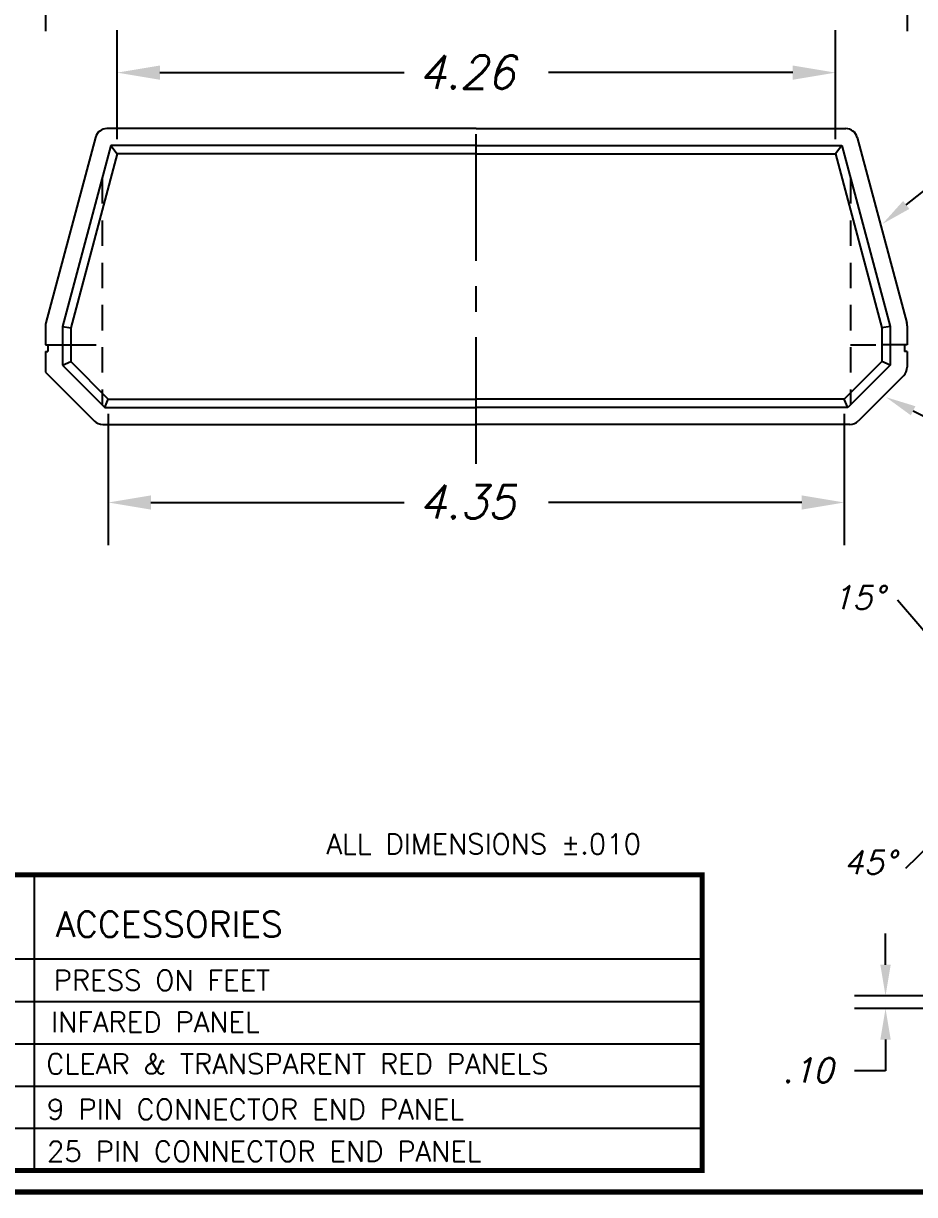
# Model space of a CAD drawing. Extents: x 1.2 to 22.3, y 1.2 to 16.9.
# Drawn here: x 6.45 to 11.73, y 1.24 to 8.16 of the extents above; entities that cross this region are included whole.
import ezdxf

# ---------------------------------------------------------------- set-up
doc = ezdxf.new("R2010")
doc.units = 0
doc.header["$LTSCALE"] = 0.6
doc.linetypes.add('CENTER', pattern=[2, 1.25, -0.25, 0.25, -0.25])
doc.linetypes.add('HIDDEN', pattern=[0.375, 0.25, -0.125])
doc.layers.get('0').update_dxf_attribs({"linetype": 'CONTINUOUS'})
for name, color, linetype in [('CN', 6, 'CENTER'), ('DM', 7, 'CONTINUOUS'), ('F', 4, 'CONTINUOUS'), ('T', 7, 'CONTINUOUS'), ('WL', 3, 'HIDDEN')]:
    doc.layers.add(name, color=color, linetype=linetype)
doc.styles.add('ROMANS', font='romans', dxfattribs={"oblique": 15})
doc.styles.get("Standard").update_dxf_attribs({"font": 'ROMANS.SHX', "oblique": 15, "height": 0.126})

# ---------------------------------------------------------------- blocks, each defined once
blk = doc.blocks.new('*X8')
at = {"layer": 'DM'}
blk.add_line((11.9747, 4.3467), (11.6271, 4.7518), dxfattribs=at)
blk.add_solid([(11.9974, 4.3663), (12.0919, 4.2101), (11.9519, 4.3272)], dxfattribs=at)
blk = doc.blocks.new('*X9')
at = {"layer": 'DM'}
blk.add_line((11.9047, 3.3882), (11.6755, 3.1655), dxfattribs=at)
blk.add_solid([(11.8838, 3.4098), (12.0338, 3.5137), (11.9256, 3.3667)], dxfattribs=at)
blk = doc.blocks.new('*X10')
at = {"layer": 'DM'}
blk.add_line((11.7202, 5.8722), (12.4439, 5.5107), dxfattribs=at)
blk.add_solid([(11.7068, 5.8454), (11.5592, 5.9527), (11.7336, 5.8991)], dxfattribs=at)
blk = doc.blocks.new('*X11')
at = {"layer": 'DM'}
blk.add_line((11.6797, 7.0895), (12.2428, 7.5396), dxfattribs=at)
blk.add_solid([(11.6984, 7.0661), (11.5391, 6.9771), (11.661, 7.113)], dxfattribs=at)

msp = doc.modelspace()

# ---------------------------------------------------------------- linework, layer by layer
at = {"color": 7}
for p, q in [((2.3185, 3.1279), (10.4722, 3.1279)), ((6.5203, 1.3779), (6.5203, 3.1279)), ((10.4722, 2.6279), (10.4722, 3.1279)), ((10.4722, 2.6279), (5.5203, 2.6279)), ((10.4722, 2.6279), (10.4722, 1.3779)), ((5.5203, 2.3779), (10.4722, 2.3779)), ((5.5203, 2.1279), (10.4722, 2.1279)), ((5.5203, 1.8779), (10.4722, 1.8779)), ((5.5203, 1.6279), (10.4722, 1.6279)), ((10.4722, 1.3779), (1.3185, 1.3779))]:
    msp.add_line(p, q, dxfattribs=at)
at = {"color": 7, "const_width": 0.0302}
msp.add_lwpolyline([(1.3185, 3.1279), (10.4722, 3.1279), (10.4722, 1.3779), (1.3185, 1.3779)], close=True, dxfattribs=at)
at = {"layer": 'CN', "color": 7}
msp.add_line((9.1354, 5.5581), (9.1354, 7.6373), dxfattribs=at)
at = {"layer": 'DM', "color": 7, "linetype": 'CONTINUOUS'}
for p, q in [((6.5854, 9.3423), (6.5854, 8.1164)), ((11.6854, 9.3423), (11.6854, 8.1164)), ((7.0105, 7.4785), (7.0105, 8.124)), ((11.2603, 7.4785), (11.2603, 8.124)), ((7.2625, 7.872), (8.7083, 7.872)), ((11.0083, 7.872), (9.5625, 7.872)), ((6.9575, 5.8535), (6.9575, 5.0776)), ((11.3133, 5.8535), (11.3133, 5.0776)), ((7.2095, 5.3296), (8.7083, 5.3296)), ((11.0613, 5.3296), (9.5625, 5.3296)), ((11.5571, 2.5955), (11.5571, 2.7795)), ((11.9563, 2.4116), (11.3731, 2.4116)), ((11.9113, 2.3365), (11.3731, 2.3365)), ((11.5571, 2.1525), (11.5571, 1.9685)), ((11.5571, 1.9685), (11.3731, 1.9685))]:
    msp.add_line(p, q, dxfattribs=at)
at = {"layer": 'DM', "linetype": 'HIDDEN'}
for p, q in [((6.9204, 7.2477), (6.9204, 5.9075)), ((11.3504, 7.2477), (11.3504, 5.9075)), ((6.7354, 6.262), (6.9204, 6.262)), ((11.3504, 6.262), (11.5354, 6.262))]:
    msp.add_line(p, q, dxfattribs=at)
at = {"layer": 'DM', "color": 7, "linetype": 'CONTINUOUS'}
for points in [[(7.2625, 7.914), (7.2625, 7.83), (7.0105, 7.872)], [(11.0083, 7.914), (11.0083, 7.83), (11.2603, 7.872)], [(7.2095, 5.3716), (7.2095, 5.2876), (6.9575, 5.3296)], [(11.0613, 5.3716), (11.0613, 5.2876), (11.3133, 5.3296)], [(11.5264, 2.5955), (11.5877, 2.5955), (11.5571, 2.4116)], [(11.5264, 2.1525), (11.5877, 2.1525), (11.5571, 2.3365)]]:
    msp.add_solid(points, dxfattribs=at)
at = {"layer": 'F', "color": 7, "const_width": 0.0302}
msp.add_lwpolyline([(1.202, 16.8691), (21.752, 16.8691), (21.752, 1.2512), (1.202, 1.2512)], close=True, dxfattribs=at)
at = {"layer": 'T', "color": 7, "linetype": 'CONTINUOUS'}
for p, q in [((6.9721, 7.441), (7.0105, 7.391)), ((11.2986, 7.441), (11.2603, 7.391)), ((6.6854, 6.3699), (6.7354, 6.3633)), ((11.5854, 6.3699), (11.5354, 6.3633)), ((6.6854, 6.1425), (6.7354, 6.1632)), ((11.5854, 6.1425), (11.5354, 6.1632)), ((6.9368, 5.891), (6.9575, 5.941)), ((11.334, 5.891), (11.3133, 5.941))]:
    msp.add_line(p, q, dxfattribs=at)
at = {"layer": 'WL', "color": 7, "linetype": 'CONTINUOUS'}
for p, q in [((6.8815, 7.4891), (6.5878, 6.3919)), ((9.1354, 7.541), (6.9491, 7.541)), ((9.1354, 7.541), (11.3217, 7.541)), ((11.3893, 7.4891), (11.683, 6.3919)), ((6.9721, 7.441), (6.6854, 6.3699)), ((9.1354, 7.441), (6.9721, 7.441)), ((9.1354, 7.441), (11.2986, 7.441)), ((11.2986, 7.441), (11.5854, 6.3699)), ((7.0105, 7.391), (6.7354, 6.3633)), ((9.1354, 7.391), (7.0105, 7.391)), ((9.1354, 7.391), (11.2603, 7.391)), ((11.2603, 7.391), (11.5354, 6.3633)), ((6.5854, 6.3738), (6.5854, 6.262)), ((11.6854, 6.3738), (11.6854, 6.262)), ((6.6854, 6.3699), (6.6854, 6.1425)), ((6.7354, 6.3633), (6.7354, 6.1632)), ((11.5354, 6.3633), (11.5354, 6.1632)), ((11.5854, 6.3699), (11.5854, 6.1425)), ((6.5854, 6.262), (6.7354, 6.262)), ((6.6004, 6.262), (6.6004, 6.222)), ((11.6854, 6.262), (11.5354, 6.262)), ((11.6704, 6.262), (11.6704, 6.222)), ((6.5854, 6.222), (6.5854, 6.101)), ((6.5854, 6.222), (6.6004, 6.222)), ((11.6854, 6.222), (11.6704, 6.222)), ((11.6854, 6.222), (11.6854, 6.13)), ((6.5854, 6.101), (6.8749, 5.8115)), ((6.6854, 6.1425), (6.9368, 5.891)), ((6.7354, 6.1632), (6.9575, 5.941)), ((11.5354, 6.1632), (11.3133, 5.941)), ((11.5854, 6.1425), (11.334, 5.891)), ((11.6649, 6.0805), (11.3959, 5.8115)), ((6.9368, 5.891), (9.1354, 5.891)), ((6.9575, 5.941), (9.1354, 5.941)), ((11.3133, 5.941), (9.1354, 5.941)), ((11.334, 5.891), (9.1354, 5.891)), ((6.9244, 5.791), (9.1354, 5.791)), ((11.3464, 5.791), (9.1354, 5.791))]:
    msp.add_line(p, q, dxfattribs=at)
for centre, start, end in [((6.9491, 7.471), 90, 165.01317), ((11.3217, 7.471), 14.98683, 90), ((6.6554, 6.3738), 165.01317, 180), ((6.6554, 6.3738), 165.01317, 180), ((11.6154, 6.3738), 0, 14.98683), ((11.6154, 6.13), 315, 0), ((6.9244, 5.861), 225, 270), ((6.9244, 5.861), 225, 270), ((6.9244, 5.861), 225, 270), ((6.9244, 5.861), 225, 270), ((11.3464, 5.861), 270, 315)]:
    msp.add_arc(centre, 0.07, start, end, dxfattribs=at)

# ---------------------------------------------------------------- block references
at = {"layer": 'DM', "color": 7}
for name in ['*X11', '*X10', '*X8', '*X9']:
    msp.add_blockref(name, (0, 0), dxfattribs=at)

# ---------------------------------------------------------------- texts
at = {"color": 7, "style": 'ROMANS'}
for s, height, p in [('ALL DIMENSIONS %%P.010', 0.12, (8.2481, 3.25)), ('ACCESSORIES', 0.15, (6.6455, 2.7601)), ('PRESS ON FEET', 0.12, (6.6338, 2.4429)), ('INFARED PANEL', 0.12, (6.619, 2.1961)), ('CLEAR & TRANSPARENT RED PANELS', 0.12, (6.5898, 1.9494)), ('9 PIN CONNECTOR END PANEL', 0.12, (6.5945, 1.681)), ('25 PIN CONNECTOR END PANEL', 0.12, (6.5945, 1.431))]:
    msp.add_text(s, height=height, dxfattribs=at).set_placement(p)
at = {"layer": 'DM', "color": 7, "oblique": 15, "width": 0.965926}
for s, height, p in [('4.26', 0.1967, (8.7929, 7.777)), ('4.35', 0.1967, (8.7938, 5.2346)), ('.10', 0.1436, (10.9498, 1.8992))]:
    msp.add_text(s, height=height, dxfattribs=at).set_placement(p)
at = {"layer": 'DM', "color": 7, "oblique": 15}
for s, p in [('15%%D', (11.2404, 4.6985)), ('45%%D', (11.3082, 3.1315))]:
    msp.add_text(s, height=0.13871, dxfattribs=at).set_placement(p)

doc.saveas('drawing.dxf')
